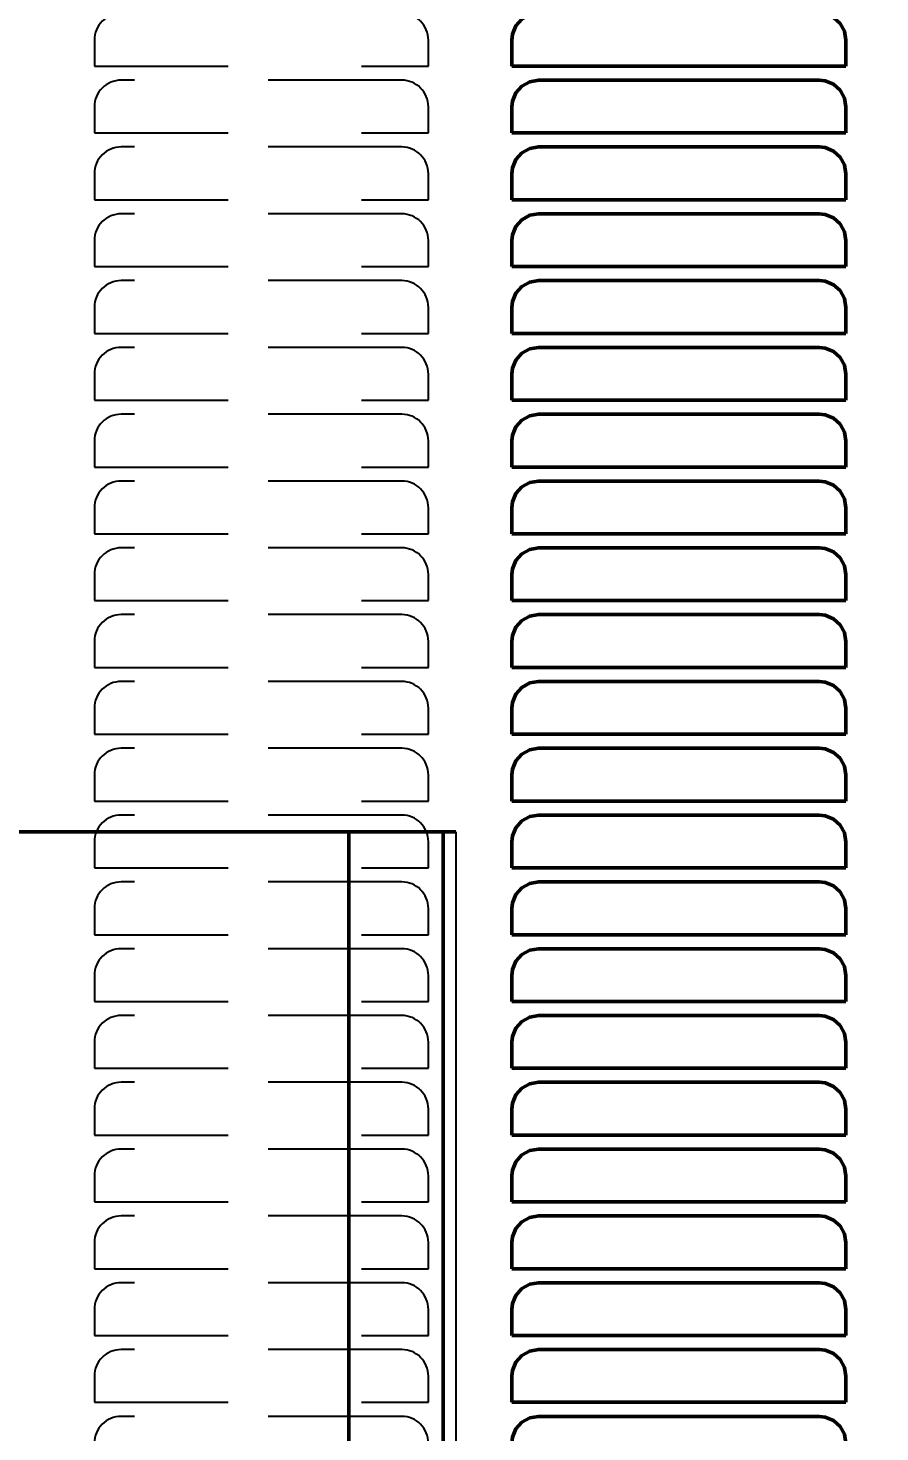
# Model space of a CAD drawing. Header units: inches. Extents: x -0.3 to 42.3, y 0 to 41.5.
# Drawn here: x 6.19 to 12.57, y 10.13 to 20.64 of the extents above; entities that cross this region are included whole.
import ezdxf

# ---------------------------------------------------------------- set-up
doc = ezdxf.new("R2010")
doc.units = ezdxf.units.IN
doc.header["$MEASUREMENT"] = 0
doc.linetypes.add('Dashed', pattern=[2, 1, -1])
for name, color, linetype, lineweight in [('AM_0', 7, 'Continuous', 50), ('AM_4', 3, 'Continuous', 25), ('AM_5', 3, 'Continuous', 25), ('AM_9', 6, 'Dashed', 25)]:
    doc.layers.add(name, color=color, linetype=linetype, lineweight=lineweight)
doc.dimstyles.get("Standard").update_dxf_attribs({"dimtxt": 0.18, "dimasz": 0.18, "dimexe": 0.18, "dimexo": 0.0625, "dimgap": 0.09, "dimtad": 0, "dimtih": 1, "dimtoh": 1, "dimdec": 4, "dimzin": 0, "dimdsep": 46, "dimtxsty": 'Standard', "dimcen": 0.09, "dimadec": 0, "dimazin": 0, "dimtfac": 1, "dimtdec": 4, "dimtofl": 0, "dimtmove": 0, "dimatfit": 3, "dimfxl": 1, "dimtolj": 1, "dimtzin": 0, "dimarcsym": 0})

# ---------------------------------------------------------------- blocks, each defined once
blk = doc.blocks.new('*D1')
at = {"layer": 'AM_5', "color": 0, "lineweight": -2}
for p, q in [((17.5, 41.5), (39.27, 41.5)), ((39.27, 39.5), (39.27, 26.385)), ((39.27, 2), (39.27, 15.115)), ((3.39, 0), (39.27, 0))]:
    blk.add_line(p, q, dxfattribs=at)
at = {"layer": 'AM_5', "color": 0}
for points in [[(39.603, 39.5), (38.937, 39.5), (39.27, 41.5)], [(38.937, 2), (39.603, 2), (39.27, 0)]]:
    blk.add_solid(points, dxfattribs=at)
at = {"layer": 'Defpoints', "color": 0}
for p in [(17.5, 41.5), (3.39, 0), (39.27, 0)]:
    blk.add_point(p, dxfattribs=at)
at = {"layer": 'AM_5', "color": 0, "insert": (39.27, 20.75), "char_height": 2, "attachment_point": 5, "rotation": 90}
blk.add_mtext('\\A1;41.5 in', dxfattribs=at)

msp = doc.modelspace()

# ---------------------------------------------------------------- linework, layer by layer
at = {"layer": 'AM_0'}
for p, q in [((9.814, 20.55), (9.814, 20.355)), ((12.314, 20.355), (12.314, 20.55)), ((9.814, 20.355), (12.314, 20.355)), ((12.114, 20.25), (10.014, 20.25)), ((9.814, 20.05), (9.814, 19.855)), ((12.314, 19.855), (12.314, 20.05)), ((9.814, 19.855), (12.314, 19.855)), ((12.114, 19.75), (10.014, 19.75)), ((9.814, 19.55), (9.814, 19.355)), ((12.314, 19.355), (12.314, 19.55)), ((9.814, 19.355), (12.314, 19.355)), ((12.114, 19.25), (10.014, 19.25)), ((9.814, 19.05), (9.814, 18.855)), ((12.314, 18.855), (12.314, 19.05)), ((9.814, 18.855), (12.314, 18.855)), ((12.114, 18.75), (10.014, 18.75)), ((9.814, 18.55), (9.814, 18.355)), ((12.314, 18.355), (12.314, 18.55)), ((9.814, 18.355), (12.314, 18.355)), ((12.114, 18.25), (10.014, 18.25)), ((9.814, 18.05), (9.814, 17.855)), ((12.314, 17.855), (12.314, 18.05)), ((9.814, 17.855), (12.314, 17.855)), ((12.114, 17.75), (10.014, 17.75)), ((9.814, 17.55), (9.814, 17.355)), ((12.314, 17.355), (12.314, 17.55)), ((9.814, 17.355), (12.314, 17.355)), ((12.114, 17.25), (10.014, 17.25)), ((9.814, 17.05), (9.814, 16.855)), ((12.314, 16.855), (12.314, 17.05)), ((9.814, 16.855), (12.314, 16.855)), ((12.114, 16.75), (10.014, 16.75)), ((9.814, 16.55), (9.814, 16.355)), ((12.314, 16.355), (12.314, 16.55)), ((9.814, 16.355), (12.314, 16.355)), ((12.114, 16.25), (10.014, 16.25)), ((9.814, 16.05), (9.814, 15.855)), ((12.314, 15.855), (12.314, 16.05)), ((9.814, 15.855), (12.314, 15.855)), ((12.114, 15.75), (10.014, 15.75)), ((9.814, 15.55), (9.814, 15.355)), ((12.314, 15.355), (12.314, 15.55)), ((9.814, 15.355), (12.314, 15.355)), ((12.114, 15.25), (10.014, 15.25)), ((9.814, 15.05), (9.814, 14.855)), ((12.314, 14.855), (12.314, 15.05)), ((9.814, 14.855), (12.314, 14.855)), ((12.114, 14.75), (10.014, 14.75)), ((0.44514, 14.625), (9.39319, 14.625)), ((8.59289, 14.625), (8.59289, 2.375)), ((9.3, 14.625), (9.3, 2.375)), ((9.814, 14.55), (9.814, 14.355)), ((12.314, 14.355), (12.314, 14.55)), ((9.814, 14.355), (12.314, 14.355)), ((12.114, 14.25), (10.014, 14.25)), ((9.814, 14.05), (9.814, 13.855)), ((12.314, 13.855), (12.314, 14.05)), ((9.814, 13.855), (12.314, 13.855)), ((12.114, 13.75), (10.014, 13.75)), ((9.814, 13.55), (9.814, 13.355)), ((12.314, 13.355), (12.314, 13.55)), ((9.814, 13.355), (12.314, 13.355)), ((12.114, 13.25), (10.014, 13.25)), ((9.814, 13.05), (9.814, 12.855)), ((12.314, 12.855), (12.314, 13.05)), ((9.814, 12.855), (12.314, 12.855)), ((12.114, 12.75), (10.014, 12.75)), ((9.814, 12.55), (9.814, 12.355)), ((12.314, 12.355), (12.314, 12.55)), ((9.814, 12.355), (12.314, 12.355)), ((12.114, 12.25), (10.014, 12.25)), ((9.814, 12.05), (9.814, 11.855)), ((12.314, 11.855), (12.314, 12.05)), ((9.814, 11.855), (12.314, 11.855)), ((12.114, 11.75), (10.014, 11.75)), ((9.814, 11.55), (9.814, 11.355)), ((12.314, 11.355), (12.314, 11.55)), ((9.814, 11.355), (12.314, 11.355)), ((12.114, 11.25), (10.014, 11.25)), ((9.814, 11.05), (9.814, 10.855)), ((12.314, 10.855), (12.314, 11.05)), ((9.814, 10.855), (12.314, 10.855)), ((12.114, 10.75), (10.014, 10.75)), ((9.814, 10.55), (9.814, 10.355)), ((12.314, 10.355), (12.314, 10.55)), ((9.814, 10.355), (12.314, 10.355)), ((12.114, 10.25), (10.014, 10.25))]:
    msp.add_line(p, q, dxfattribs=at)
for points in [[(10.014, 20.75), (9.9477, 20.73869), (9.88887, 20.70602), (9.84422, 20.6557), (9.81879, 20.59352), (9.814, 20.55)], [(12.314, 20.55), (12.30274, 20.61615), (12.27025, 20.67485), (12.22016, 20.7195), (12.15809, 20.74508), (12.114, 20.75)], [(10.014, 20.25), (9.9477, 20.23869), (9.88887, 20.20602), (9.84422, 20.1557), (9.81879, 20.09352), (9.814, 20.05)], [(12.314, 20.05), (12.30274, 20.11615), (12.27025, 20.17485), (12.22016, 20.2195), (12.15809, 20.24508), (12.114, 20.25)], [(10.014, 19.75), (9.9477, 19.73869), (9.88887, 19.70602), (9.84422, 19.6557), (9.81879, 19.59352), (9.814, 19.55)], [(12.314, 19.55), (12.30274, 19.61615), (12.27025, 19.67485), (12.22016, 19.7195), (12.15809, 19.74508), (12.114, 19.75)], [(10.014, 19.25), (9.9477, 19.23869), (9.88887, 19.20602), (9.84422, 19.1557), (9.81879, 19.09352), (9.814, 19.05)], [(12.314, 19.05), (12.30274, 19.11615), (12.27025, 19.17485), (12.22016, 19.2195), (12.15809, 19.24508), (12.114, 19.25)], [(10.014, 18.75), (9.9477, 18.73869), (9.88887, 18.70602), (9.84422, 18.6557), (9.81879, 18.59352), (9.814, 18.55)], [(12.314, 18.55), (12.30274, 18.61615), (12.27025, 18.67485), (12.22016, 18.7195), (12.15809, 18.74508), (12.114, 18.75)], [(10.014, 18.25), (9.9477, 18.23869), (9.88887, 18.20602), (9.84422, 18.1557), (9.81879, 18.09352), (9.814, 18.05)], [(12.314, 18.05), (12.30274, 18.11615), (12.27025, 18.17485), (12.22016, 18.2195), (12.15809, 18.24508), (12.114, 18.25)], [(10.014, 17.75), (9.9477, 17.73869), (9.88887, 17.70602), (9.84422, 17.6557), (9.81879, 17.59352), (9.814, 17.55)], [(12.314, 17.55), (12.30274, 17.61615), (12.27025, 17.67485), (12.22016, 17.7195), (12.15809, 17.74508), (12.114, 17.75)], [(10.014, 17.25), (9.9477, 17.23869), (9.88887, 17.20602), (9.84422, 17.1557), (9.81879, 17.09352), (9.814, 17.05)], [(12.314, 17.05), (12.30274, 17.11615), (12.27025, 17.17485), (12.22016, 17.2195), (12.15809, 17.24508), (12.114, 17.25)], [(10.014, 16.75), (9.9477, 16.73869), (9.88887, 16.70602), (9.84422, 16.6557), (9.81879, 16.59352), (9.814, 16.55)], [(12.314, 16.55), (12.30274, 16.61615), (12.27025, 16.67485), (12.22016, 16.7195), (12.15809, 16.74508), (12.114, 16.75)], [(10.014, 16.25), (9.9477, 16.23869), (9.88887, 16.20602), (9.84422, 16.1557), (9.81879, 16.09352), (9.814, 16.05)], [(12.314, 16.05), (12.30274, 16.11615), (12.27025, 16.17485), (12.22016, 16.2195), (12.15809, 16.24508), (12.114, 16.25)], [(10.014, 15.75), (9.9477, 15.73869), (9.88887, 15.70602), (9.84422, 15.6557), (9.81879, 15.59352), (9.814, 15.55)], [(12.314, 15.55), (12.30274, 15.61615), (12.27025, 15.67485), (12.22016, 15.7195), (12.15809, 15.74508), (12.114, 15.75)], [(10.014, 15.25), (9.9477, 15.23869), (9.88887, 15.20602), (9.84422, 15.1557), (9.81879, 15.09352), (9.814, 15.05)], [(12.314, 15.05), (12.30274, 15.11615), (12.27025, 15.17485), (12.22016, 15.2195), (12.15809, 15.24508), (12.114, 15.25)], [(10.014, 14.75), (9.9477, 14.73869), (9.88887, 14.70602), (9.84422, 14.6557), (9.81879, 14.59352), (9.814, 14.55)], [(12.314, 14.55), (12.30274, 14.61615), (12.27025, 14.67485), (12.22016, 14.7195), (12.15809, 14.74508), (12.114, 14.75)], [(10.014, 14.25), (9.9477, 14.23869), (9.88887, 14.20602), (9.84422, 14.1557), (9.81879, 14.09352), (9.814, 14.05)], [(12.314, 14.05), (12.30274, 14.11615), (12.27025, 14.17485), (12.22016, 14.2195), (12.15809, 14.24508), (12.114, 14.25)], [(10.014, 13.75), (9.9477, 13.73869), (9.88887, 13.70602), (9.84422, 13.6557), (9.81879, 13.59352), (9.814, 13.55)], [(12.314, 13.55), (12.30274, 13.61615), (12.27025, 13.67485), (12.22016, 13.7195), (12.15809, 13.74508), (12.114, 13.75)], [(10.014, 13.25), (9.9477, 13.23869), (9.88887, 13.20602), (9.84422, 13.1557), (9.81879, 13.09352), (9.814, 13.05)], [(12.314, 13.05), (12.30274, 13.11615), (12.27025, 13.17485), (12.22016, 13.2195), (12.15809, 13.24508), (12.114, 13.25)], [(10.014, 12.75), (9.9477, 12.73869), (9.88887, 12.70602), (9.84422, 12.6557), (9.81879, 12.59352), (9.814, 12.55)], [(12.314, 12.55), (12.30274, 12.61615), (12.27025, 12.67485), (12.22016, 12.7195), (12.15809, 12.74508), (12.114, 12.75)], [(10.014, 12.25), (9.9477, 12.23869), (9.88887, 12.20602), (9.84422, 12.1557), (9.81879, 12.09352), (9.814, 12.05)], [(12.314, 12.05), (12.30274, 12.11615), (12.27025, 12.17485), (12.22016, 12.2195), (12.15809, 12.24508), (12.114, 12.25)], [(10.014, 11.75), (9.9477, 11.73869), (9.88887, 11.70602), (9.84422, 11.6557), (9.81879, 11.59352), (9.814, 11.55)], [(12.314, 11.55), (12.30274, 11.61615), (12.27025, 11.67485), (12.22016, 11.7195), (12.15809, 11.74508), (12.114, 11.75)], [(10.014, 11.25), (9.9477, 11.23869), (9.88887, 11.20602), (9.84422, 11.1557), (9.81879, 11.09352), (9.814, 11.05)], [(12.314, 11.05), (12.30274, 11.11615), (12.27025, 11.17485), (12.22016, 11.2195), (12.15809, 11.24508), (12.114, 11.25)], [(10.014, 10.75), (9.9477, 10.73869), (9.88887, 10.70602), (9.84422, 10.6557), (9.81879, 10.59352), (9.814, 10.55)], [(12.314, 10.55), (12.30274, 10.61615), (12.27025, 10.67485), (12.22016, 10.7195), (12.15809, 10.74508), (12.114, 10.75)], [(10.014, 10.25), (9.9477, 10.23869), (9.88887, 10.20602), (9.84422, 10.1557), (9.81879, 10.09352), (9.814, 10.05)], [(12.314, 10.05), (12.30274, 10.11615), (12.27025, 10.17485), (12.22016, 10.2195), (12.15809, 10.24508), (12.114, 10.25)]]:
    msp.add_lwpolyline(points, dxfattribs=at)
at = {"layer": 'AM_4'}
msp.add_line((9.39319, 14.625), (9.39319, 2.375), dxfattribs=at)
at = {"layer": 'AM_9'}
for p, q in [((6.689, 20.55), (6.689, 20.355)), ((9.189, 20.355), (9.189, 20.55)), ((6.689, 20.355), (9.189, 20.355)), ((8.989, 20.25), (6.889, 20.25)), ((6.689, 20.05), (6.689, 19.855)), ((9.189, 19.855), (9.189, 20.05)), ((6.689, 19.855), (9.189, 19.855)), ((8.989, 19.75), (6.889, 19.75)), ((6.689, 19.55), (6.689, 19.355)), ((9.189, 19.355), (9.189, 19.55)), ((6.689, 19.355), (9.189, 19.355)), ((8.989, 19.25), (6.889, 19.25)), ((6.689, 19.05), (6.689, 18.855)), ((9.189, 18.855), (9.189, 19.05)), ((6.689, 18.855), (9.189, 18.855)), ((8.989, 18.75), (6.889, 18.75)), ((6.689, 18.55), (6.689, 18.355)), ((9.189, 18.355), (9.189, 18.55)), ((6.689, 18.355), (9.189, 18.355)), ((8.989, 18.25), (6.889, 18.25)), ((6.689, 18.05), (6.689, 17.855)), ((9.189, 17.855), (9.189, 18.05)), ((6.689, 17.855), (9.189, 17.855)), ((8.989, 17.75), (6.889, 17.75)), ((6.689, 17.55), (6.689, 17.355)), ((9.189, 17.355), (9.189, 17.55)), ((6.689, 17.355), (9.189, 17.355)), ((8.989, 17.25), (6.889, 17.25)), ((6.689, 17.05), (6.689, 16.855)), ((9.189, 16.855), (9.189, 17.05)), ((6.689, 16.855), (9.189, 16.855)), ((8.989, 16.75), (6.889, 16.75)), ((6.689, 16.55), (6.689, 16.355)), ((9.189, 16.355), (9.189, 16.55)), ((6.689, 16.355), (9.189, 16.355)), ((8.989, 16.25), (6.889, 16.25)), ((6.689, 16.05), (6.689, 15.855)), ((9.189, 15.855), (9.189, 16.05)), ((6.689, 15.855), (9.189, 15.855)), ((8.989, 15.75), (6.889, 15.75)), ((6.689, 15.55), (6.689, 15.355)), ((9.189, 15.355), (9.189, 15.55)), ((6.689, 15.355), (9.189, 15.355)), ((8.989, 15.25), (6.889, 15.25)), ((6.689, 15.05), (6.689, 14.855)), ((9.189, 14.855), (9.189, 15.05)), ((6.689, 14.855), (9.189, 14.855)), ((8.989, 14.75), (6.889, 14.75)), ((6.689, 14.55), (6.689, 14.355)), ((9.189, 14.355), (9.189, 14.55)), ((6.689, 14.355), (9.189, 14.355)), ((8.989, 14.25), (6.889, 14.25)), ((6.689, 14.05), (6.689, 13.855)), ((9.189, 13.855), (9.189, 14.05)), ((6.689, 13.855), (9.189, 13.855)), ((8.989, 13.75), (6.889, 13.75)), ((6.689, 13.55), (6.689, 13.355)), ((9.189, 13.355), (9.189, 13.55)), ((6.689, 13.355), (9.189, 13.355)), ((8.989, 13.25), (6.889, 13.25)), ((6.689, 13.05), (6.689, 12.855)), ((9.189, 12.855), (9.189, 13.05)), ((6.689, 12.855), (9.189, 12.855)), ((8.989, 12.75), (6.889, 12.75)), ((6.689, 12.55), (6.689, 12.355)), ((9.189, 12.355), (9.189, 12.55)), ((6.689, 12.355), (9.189, 12.355)), ((8.989, 12.25), (6.889, 12.25)), ((6.689, 12.05), (6.689, 11.855)), ((9.189, 11.855), (9.189, 12.05)), ((6.689, 11.855), (9.189, 11.855)), ((8.989, 11.75), (6.889, 11.75)), ((6.689, 11.55), (6.689, 11.355)), ((9.189, 11.355), (9.189, 11.55)), ((6.689, 11.355), (9.189, 11.355)), ((8.989, 11.25), (6.889, 11.25)), ((6.689, 11.05), (6.689, 10.855)), ((9.189, 10.855), (9.189, 11.05)), ((6.689, 10.855), (9.189, 10.855)), ((8.989, 10.75), (6.889, 10.75)), ((6.689, 10.55), (6.689, 10.355)), ((9.189, 10.355), (9.189, 10.55)), ((6.689, 10.355), (9.189, 10.355)), ((8.989, 10.25), (6.889, 10.25))]:
    msp.add_line(p, q, dxfattribs=at)
for centre, start, end in [((6.889, 20.55), 90, 180), ((8.989, 20.55), 0, 90), ((6.889, 20.05), 90, 180), ((8.989, 20.05), 0, 90), ((6.889, 19.55), 90, 180), ((8.989, 19.55), 360, 90), ((6.889, 19.05), 90, 180), ((8.989, 19.05), 0, 90), ((6.889, 18.55), 90, 180), ((8.989, 18.55), 0, 90), ((6.889, 18.05), 90, 180), ((8.989, 18.05), 360, 90), ((6.889, 17.55), 90, 180), ((8.989, 17.55), 0, 90), ((6.889, 17.05), 90, 180), ((8.989, 17.05), 360, 90), ((6.889, 16.55), 90, 180), ((8.989, 16.55), 0, 90), ((6.889, 16.05), 90, 180), ((8.989, 16.05), 0, 90), ((6.889, 15.55), 90, 180), ((8.989, 15.55), 360, 90), ((6.889, 15.05), 90, 180), ((8.989, 15.05), 0, 90), ((6.889, 14.55), 90, 180), ((8.989, 14.55), 0, 90), ((6.889, 14.05), 90, 180), ((8.989, 14.05), 360, 90), ((6.889, 13.55), 90, 180), ((8.989, 13.55), 360, 90), ((6.889, 13.05), 90, 180), ((8.989, 13.05), 360, 90), ((6.889, 12.55), 90, 180), ((8.989, 12.55), 0, 90), ((6.889, 12.05), 90, 180), ((8.989, 12.05), 360, 90), ((6.889, 11.55), 90, 180), ((8.989, 11.55), 360, 90), ((6.889, 11.05), 90, 180), ((8.989, 11.05), 360, 90), ((6.889, 10.55), 90, 180), ((8.989, 10.55), 360, 90), ((6.889, 10.05), 90, 180), ((8.989, 10.05), 0, 90)]:
    msp.add_arc(centre, 0.2, start, end, dxfattribs=at)

# ---------------------------------------------------------------- dimensions: what is measured, and where the dimension line sits
at = {"layer": 'AM_5'}
dim = msp.add_linear_dim(base=(39.27, 0), p1=(17.5, 41.5), p2=(3.39, 0), angle=90, text='41.5 in', dimstyle='Standard', override={"dimtxt": 2, "dimasz": 2, "dimexe": 0, "dimexo": 0, "dimgap": 0.6}, dxfattribs=at)
dim.commit()
dim.dimension.update_dxf_attribs({"geometry": '*D1', "text_midpoint": (39.27, 20.75), "dimtype": 160, "text_rotation": 90})

doc.saveas('drawing.dxf')
